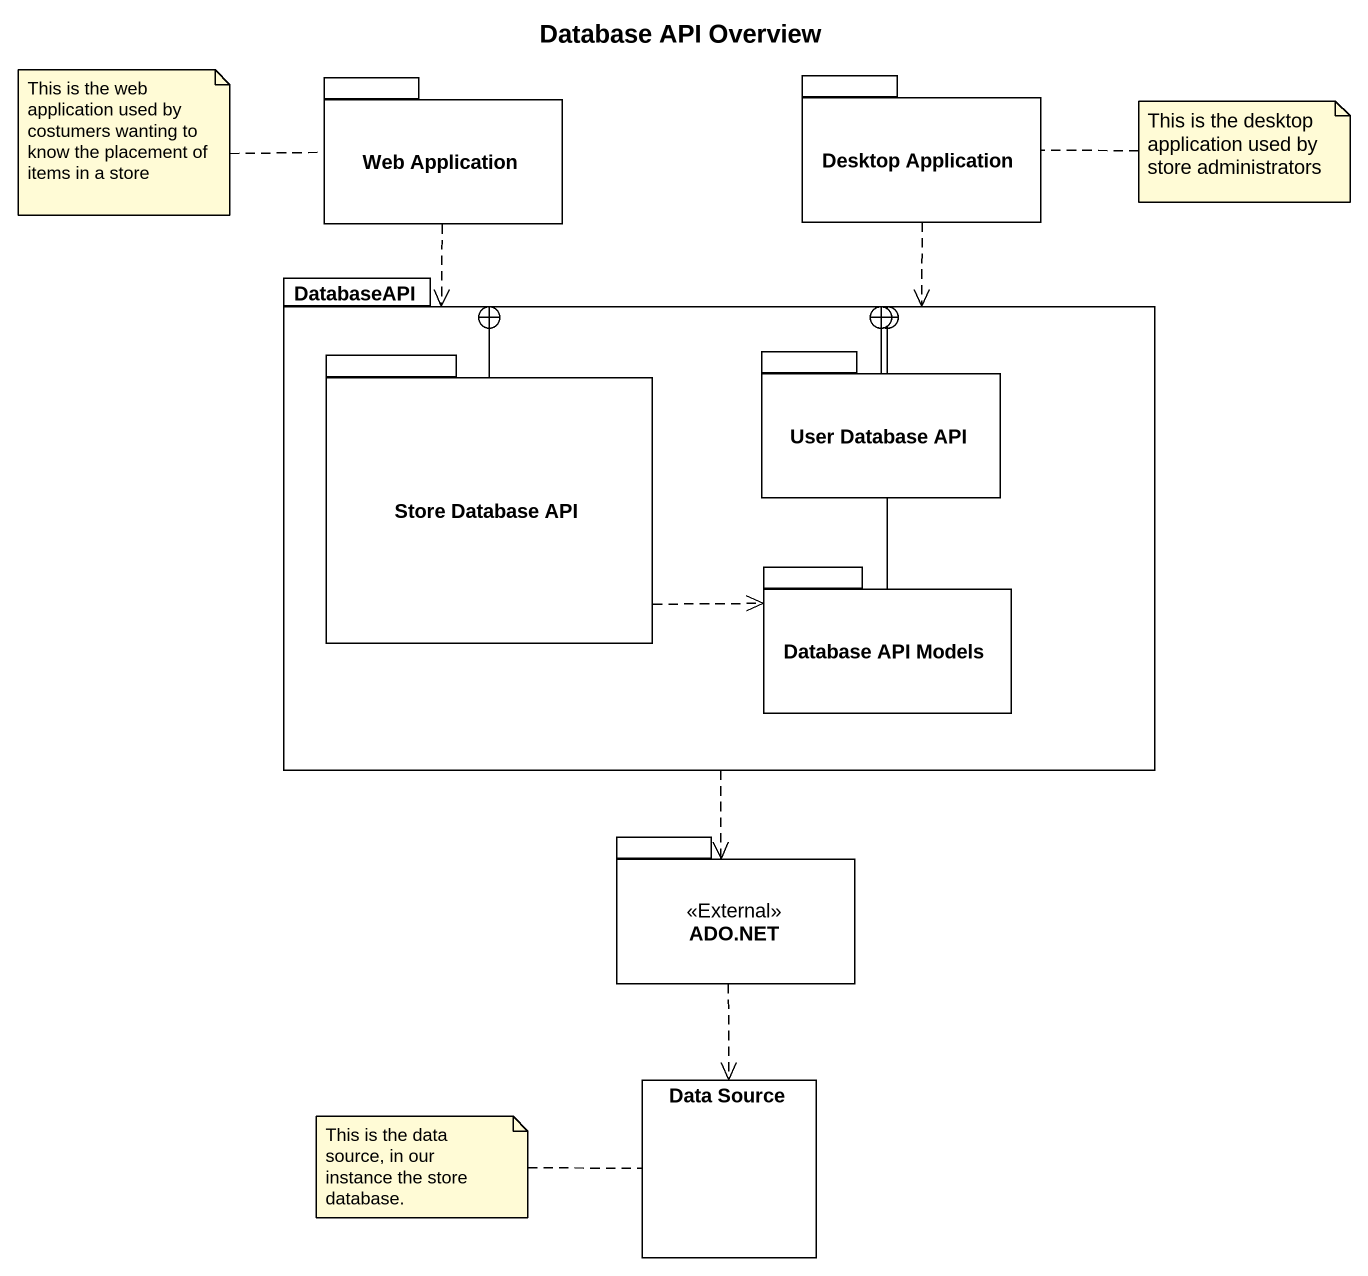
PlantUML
@startuml
title Database API Overview
package "Web Application" as Web_Application {
}
package "Desktop Application" as Desktop_Application {
}
package DatabaseAPI {
  package "Store Database API" as Store_Database_API {
  }
  package "User Database API" as User_Database_API {
  }
  package "Database API Models" as Database_API_Models {
  }
}
package "ADO.NET" as ADO_NET <<External>> {
}
rectangle "Data Source" as Data_Source
Web_Application ..> DatabaseAPI
Desktop_Application ..> DatabaseAPI
DatabaseAPI ..> ADO_NET
Store_Database_API -right-+ DatabaseAPI
Store_Database_API .right.> Database_API_Models
User_Database_API --+ DatabaseAPI
Database_API_Models -up-+ DatabaseAPI
ADO_NET ..> Data_Source
note left of Web_Application : This is the web application used by costumers wanting to know the placement of items in a store
note right of Desktop_Application : This is the desktop application used by store administrators
note left of Data_Source : This is the data source, in our instance the store database.
@enduml
